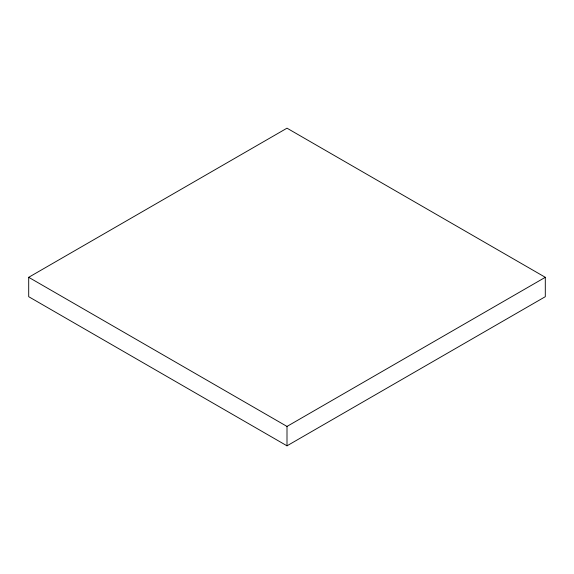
<?xml version="1.0" encoding="UTF-8"?>
<svg xmlns="http://www.w3.org/2000/svg" width="574" height="574" viewBox="0 0 574 574"><rect width="100%" height="100%" fill="white"/><g stroke="black" fill="none" stroke-linecap="round" stroke-linejoin="round"><path stroke-width="0.86" d="M28.7 277.307L287 128.181L545.3 277.307L545.3 296.693L287 445.819L28.7 296.693L28.7 277.307L287 426.432L545.3 277.307M287 426.432L287 445.819"/></g></svg>
